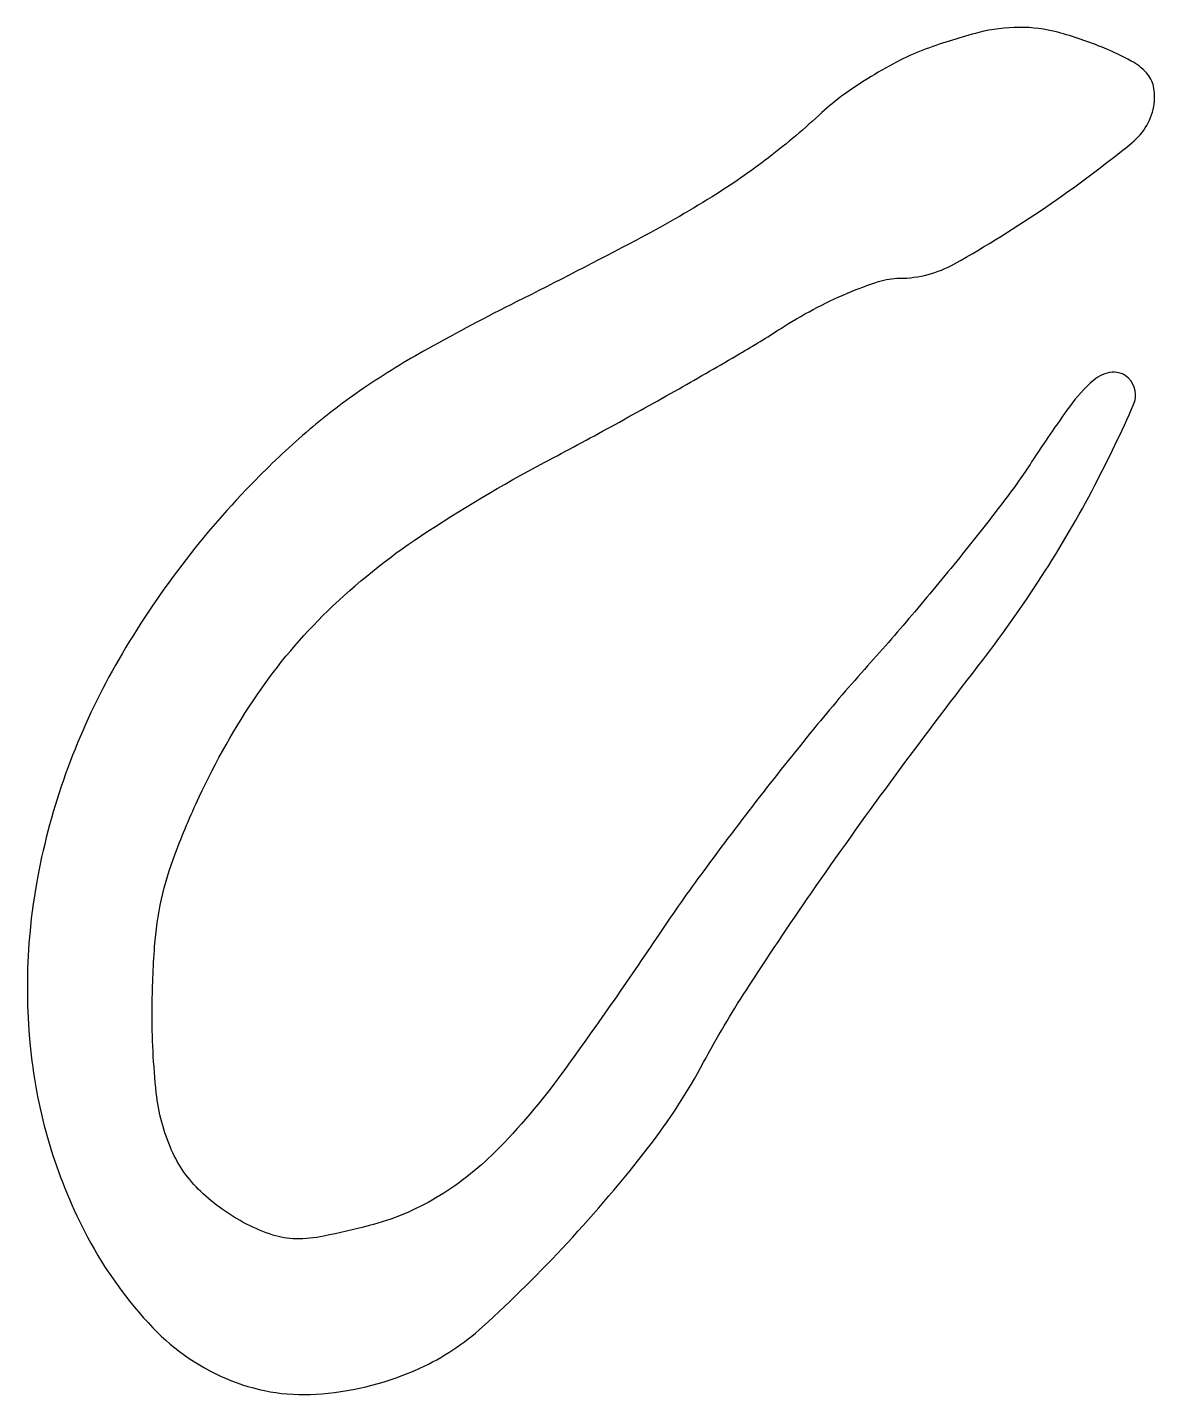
# Model space of a CAD drawing. Extents: x 0.2 to 75.8, y 0.1 to 91.8.
import ezdxf

# ---------------------------------------------------------------- set-up
doc = ezdxf.new("R2010")
doc.units = 0

msp = doc.modelspace()

# ---------------------------------------------------------------- linework, layer by layer
msp.add_lwpolyline([(60.519162, 90.401968, 0.030467), (58.775271, 89.640284, 0.018781), (56.820816, 88.546343, 0.018812), (54.963212, 87.314778, 0.031793), (53.519162, 86.1311, -0.02377), (49.939836, 83.099914, -0.02505), (46.149126, 80.47836, -0.017342), (41.076079, 77.571846, -0.004953), (33.011433, 73.417354, 0.010192), (27.07429, 70.2797, 0.022946), (22.740957, 67.608355, 0.02712), (19.138633, 64.855335, 0.021505), (15.552683, 61.516155, 0.063306), (6.337697, 49.433857, 0.076726), (1.163649, 36.17166, 0.083257), (0.46251, 22.877251, 0.093802), (4.245377, 10.669691, 0.068436), (8.622366, 4.592939, 0.109036), (13.912593, 1.030012, 0.116161), (19.959107, 0.151922, 0.085029), (26.54239, 1.88012, 0.078146), (30.751015, 4.65161, 0.021146), (36.438837, 10.285192, 0.02222), (41.882416, 16.702707, 0.041782), (45.579536, 22.401217, -0.020772), (48.427679, 27.222938, -0.007711), (52.815455, 33.769023, -0.007169), (58.137064, 41.218995, -0.005941), (64.009206, 49, 0.020936), (68.25738, 54.994805, 0.023217), (71.834702, 61.125432, 0.016751), (74.432736, 66.527391, 0.309387), (74.100553, 68.299447, 0.22293), (72.994119, 68.69921, 0.156212), (71.755375, 68.17271, 0.059426), (70.127732, 66.391109, 0.010747), (67.591076, 62.683803, -0.018401), (65.776831, 60.117471, -0.006273), (62.962145, 56.525867, -0.006227), (59.752256, 52.634415, -0.007141), (56.587385, 49, 0.011014), (53.208528, 45.05862, 0.006474), (49.334679, 40.20625, 0.006473), (45.586251, 35.253215, 0.010975), (42.594944, 31, -0.009288), (36.051409, 21.62901, -0.038649), (31.586358, 16.385676, -0.063565), (27.623178, 13.302367, -0.070436), (23.14413, 11.442481, -0.012806), (20.090976, 10.736209, -0.053739), (18.218643, 10.559042, -0.074913), (16.673992, 10.812406, -0.041304), (14.903547, 11.549878, -0.071187), (11.821948, 13.746991, -0.099075), (9.881213, 16.513297, -0.076909), (8.858768, 20.345172, -0.028518), (8.57779, 25.935939, -0.016123), (8.743175, 30.169134, -0.036566), (9.203906, 33.337767, -0.037036), (10.11708, 36.380879, -0.016947), (11.730615, 40.20302, -0.041431), (15.622233, 47.060777, -0.050665), (20.370876, 52.696056, -0.045523), (26.575605, 57.696665, -0.025391), (34.92246, 62.661445, 0.003946), (39.356014, 65.047443, 0.003506), (43.930516, 67.59794, 0.00352), (48.014544, 69.950801, 0.010796), (50.734616, 71.623366, -0.02146), (52.941663, 72.916453, -0.021685), (55.243895, 74.010729, -0.022101), (57.325005, 74.784914, -0.077336), (58.734616, 75.008903, 0.1277), (62.418684, 75.978081, 0.022479), (68.548601, 79.789023, 0.019848), (74.323699, 84.096562, 0.189242), (75.814273, 86.723092, 0.090889), (75.769088, 87.876467, 0.129144), (75.29995, 88.783566, 0.086057), (74.276459, 89.586032, 0.024372), (72.442149, 90.459725, 0.033928), (69.345591, 91.51328, 0.066338), (66.765041, 91.844453, 0.061318), (64.057398, 91.49782, 0.025274)], format="xyb", close=True)

doc.saveas('drawing.dxf')
